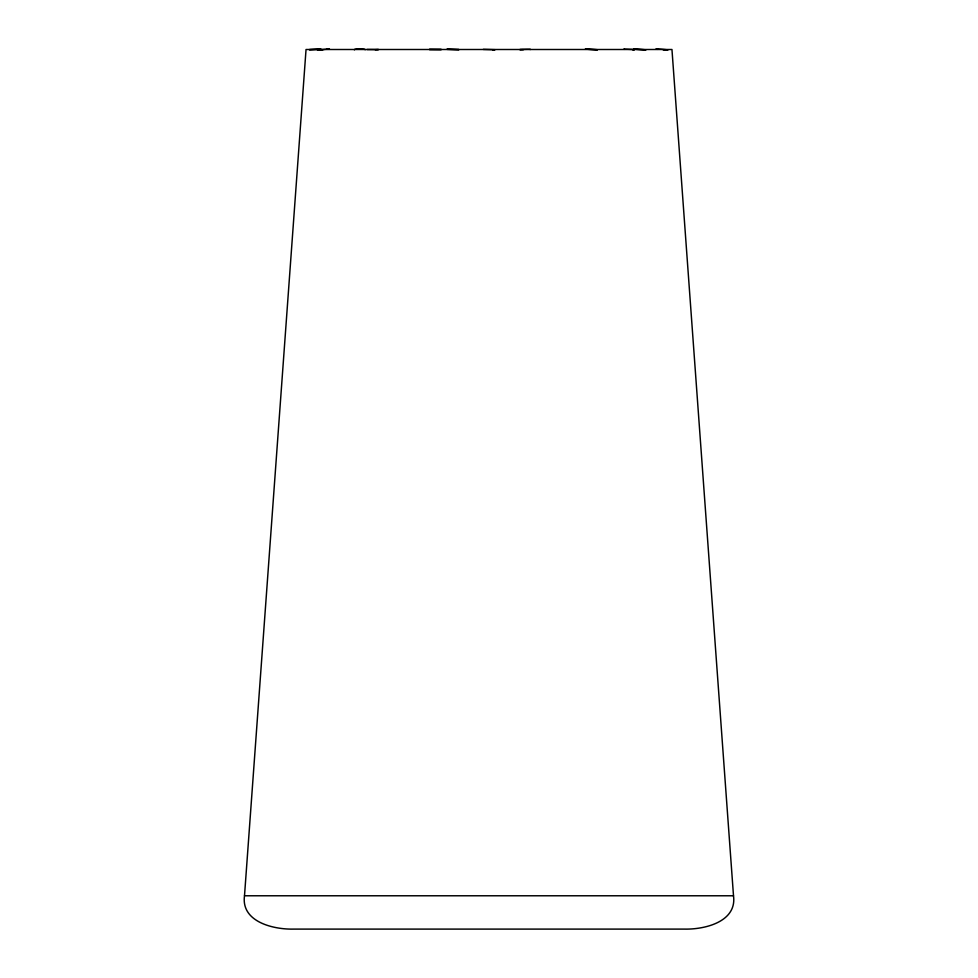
<?xml version="1.0" encoding="UTF-8"?>
<svg xmlns="http://www.w3.org/2000/svg" width="978" height="978" viewBox="0 0 978 978"><rect width="100%" height="100%" fill="white"/><g stroke="black" fill="none" stroke-linecap="round" stroke-linejoin="round"><path stroke-width="1.47" d="M244.5 895.775L306.041 49.499L671.959 49.499L733.5 895.775C737.155 921.851 704.637 929.565 684.563 929.1L293.437 929.1C273.363 929.565 240.845 921.851 244.5 895.775L733.5 895.775M365.259 49.682C365.002 48.374 353.205 48.533 354.391 49.841M326.664 49.316L329.452 48.961L317.41 50.025L323.058 49.67M530.186 49.499C532.851 48.876 511.433 49.731 523.401 49.682M492.778 49.854L495.088 49.707L483.279 49.389M375.246 49.719L378.547 49.56L367.043 49.499M632.839 49.939L634.331 49.964M663.231 49.805C679.441 50.697 647.974 47.934 657.974 49.328M633.94 49.499L623.805 49.12L624.551 49.352M585.37 49.169L597.387 49.731L585.37 49.169M447.044 49.303L458.914 49.597L447.044 49.303M309.439 49.633L320.931 49.218L309.439 49.633M633.94 49.193L645.859 49.78L633.94 49.193M429.391 49.462L441.31 49.511L429.391 49.462"/></g></svg>
